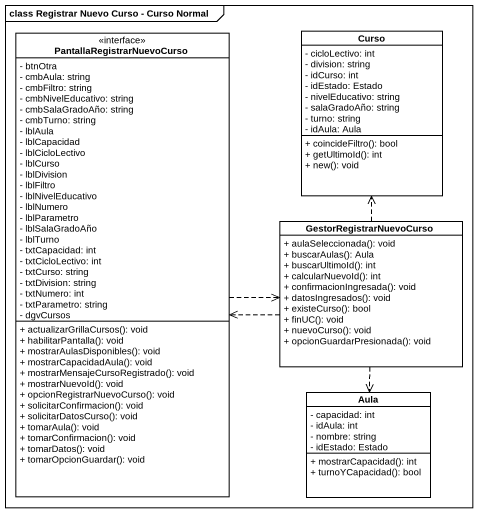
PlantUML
@startuml
mainframe class Registrar Nuevo Curso - Curso Normal
hide circle
hide empty members
skinparam classAttributeIconSize 0
class PantallaRegistrarNuevoCurso <<interface>> {
  - btnOtra
  - cmbAula: string
  - cmbFiltro: string
  - cmbNivelEducativo: string
  - cmbSalaGradoAño: string
  - cmbTurno: string
  - lblAula
  - lblCapacidad
  - lblCicloLectivo
  - lblCurso
  - lblDivision
  - lblFiltro
  - lblNivelEducativo
  - lblNumero
  - lblParametro
  - lblSalaGradoAño
  - lblTurno
  - txtCapacidad: int
  - txtCicloLectivo: int
  - txtCurso: string
  - txtDivision: string
  - txtNumero: int
  - txtParametro: string
  - dgvCursos
  + actualizarGrillaCursos(): void
  + habilitarPantalla(): void
  + mostrarAulasDisponibles(): void
  + mostrarCapacidadAula(): void
  + mostrarMensajeCursoRegistrado(): void
  + mostrarNuevoId(): void
  + opcionRegistrarNuevoCurso(): void
  + solicitarConfirmacion(): void
  + solicitarDatosCurso(): void
  + tomarAula(): void
  + tomarConfirmacion(): void
  + tomarDatos(): void
  + tomarOpcionGuardar(): void
}
class Curso {
  - cicloLectivo: int
  - division: string
  - idCurso: int
  - idEstado: Estado
  - nivelEducativo: string
  - salaGradoAño: string
  - turno: string
  - idAula: Aula
  + coincideFiltro(): bool
  + getUltimoId(): int
  + new(): void
}
class GestorRegistrarNuevoCurso {
  + aulaSeleccionada(): void
  + buscarAulas(): Aula
  + buscarUltimoId(): int
  + calcularNuevoId(): int
  + confirmacionIngresada(): void
  + datosIngresados(): void
  + existeCurso(): bool
  + finUC(): void
  + nuevoCurso(): void
  + opcionGuardarPresionada(): void
}
class Aula {
  - capacidad: int
  - idAula: int
  - nombre: string
  - idEstado: Estado
  + mostrarCapacidad(): int
  + turnoYCapacidad(): bool
}
PantallaRegistrarNuevoCurso .right.> GestorRegistrarNuevoCurso
GestorRegistrarNuevoCurso .left.> PantallaRegistrarNuevoCurso
GestorRegistrarNuevoCurso .up.> Curso
GestorRegistrarNuevoCurso ..> Aula
@enduml
